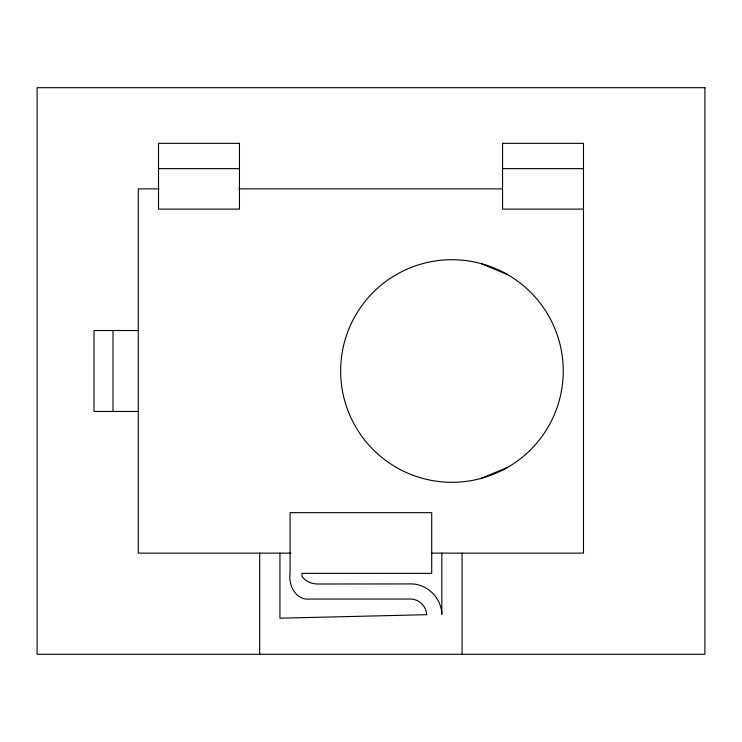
<?xml version="1.0" encoding="UTF-8"?>
<svg xmlns="http://www.w3.org/2000/svg" width="742" height="742" viewBox="0 0 742 742"><rect width="100%" height="100%" fill="white"/><g stroke="black" fill="none" stroke-linecap="round" stroke-linejoin="round"><path stroke-width="1.11" d="M480.751 478.507L507.593 467.386M426.798 614.682L279.938 618.197L279.938 553.124M158.519 168.638L239.462 168.638M502.538 168.638L583.481 168.638M159.094 188.876L138.281 188.876L138.281 553.124L290.92 553.124M238.887 188.876L502.538 188.876M583.481 209.105L502.538 209.105L502.538 143.345L583.481 143.345L583.481 553.124L431.417 553.124M138.281 330.524L94.011 330.524L94.011 411.476L138.281 411.476M480.751 263.493L507.593 274.614M426.65 614.682C426.335 606.381 419.295 599.332 410.985 599.026L309.924 599.026C296.095 600.705 288.174 585.512 290.057 573.362L290.057 512.657L431.705 512.657L431.705 573.362L301.938 573.362L302.124 576.599C305.852 581.691 312.011 584.028 318.188 584.01L412.441 583.926C428.227 584.752 441.444 598.553 441.824 614.32L441.824 553.124M462.062 553.124L462.062 654.305M259.7 553.124L259.7 654.305M112.988 330.524L112.988 411.476M704.9 87.695L37.1 87.695L37.1 654.305L704.9 654.305L704.9 87.695M239.462 143.345L158.519 143.345L158.519 209.105L239.462 209.105L239.462 143.345M396.293 467.386A111.3 111.3 0 0 0 563.243 371A111.3 111.3 0 0 0 396.293 274.614A111.3 111.3 0 0 0 396.293 467.386"/></g></svg>
